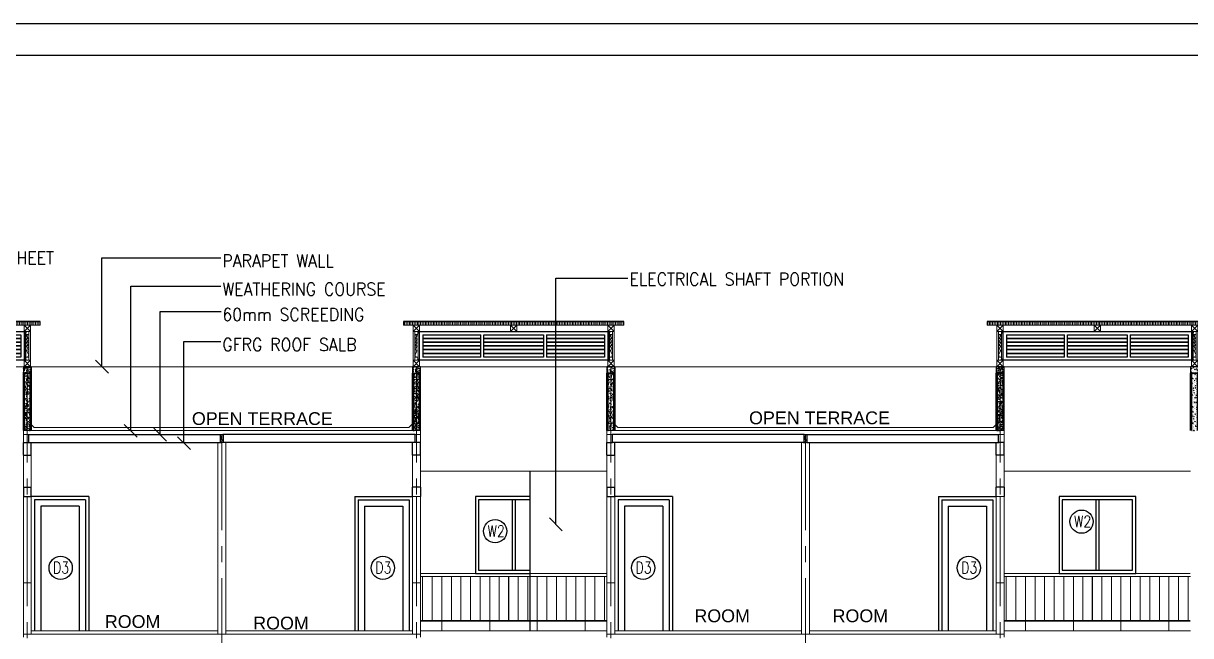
# Model space of a CAD drawing. Header units: inches. Extents: x -234845 to -176446, y -524542 to -442800.
# Drawn here: x -213584 to -195320, y -452381 to -442800 of the extents above; entities that cross this region are included whole.
import ezdxf

# ---------------------------------------------------------------- set-up
doc = ezdxf.new("R2010")
doc.units = ezdxf.units.IN
doc.header["$MEASUREMENT"] = 0
doc.linetypes.add('CENTER2', pattern=[1.125, 0.75, -0.125, 0.125, -0.125])
doc.linetypes.add('HIDDEN', pattern=[0.375, 0.25, -0.125])
for name, color, linetype in [('5', 2, 'Continuous'), ('ADOOR', 14, 'Continuous'), ('arrow', 23, 'Continuous'), ('COLUMN', 6, 'Continuous'), ('GFRG PANELS', 4, 'Continuous'), ('GLASS', 8, 'Continuous'), ('H', 251, 'Continuous'), ('MIC', 1, 'Continuous'), ('MISC', 2, 'Continuous'), ('P.B', 4, 'Continuous'), ('R.C', 6, 'Continuous'), ('rail', 11, 'Continuous'), ('STEPS', 161, 'Continuous'), ('THIN', 8, 'Continuous'), ('title', 255, 'Continuous'), ('win tag', 144, 'Continuous')]:
    doc.layers.add(name, color=color, linetype=linetype)
for name, color, linetype, lineweight in [('BEAM', 1, 'HIDDEN', 0), ('Grid', 254, 'Continuous', 15), ('HAT', 8, 'Continuous', 9), ('TEXT', 32, 'Continuous', 18), ('WALL', 7, 'Continuous', 30), ('win', 14, 'Continuous', 13)]:
    doc.layers.add(name, color=color, linetype=linetype, lineweight=lineweight)
doc.styles.add('RMTXT', font='romans.shx')
doc.styles.get("Standard").update_dxf_attribs({"font": 'arial.ttf'})
doc.styles.add('style1', font='romans.shx', dxfattribs={"width": 0.8})
doc.dimstyles.new('ELEV-DIM', dxfattribs={"dimtxt": 150, "dimasz": 1, "dimexe": 100, "dimexo": 150, "dimgap": 50, "dimtad": 1, "dimdec": 0, "dimzin": 0, "dimdsep": 46, "dimtxsty": 'RMTXT', "dimblk": 'ARH4', "dimcen": 0.09375, "dimdle": 100, "dimse1": 1, "dimse2": 1, "dimclrd": 256, "dimclre": 256, "dimclrt": 151, "dimadec": 0, "dimazin": 0, "dimtfac": 50, "dimtdec": 0, "dimtofl": 0, "dimtmove": 2, "dimatfit": 3, "dimldrblk": 'OBLIQUE', "dimfxl": 1, "dimtolj": 1, "dimtzin": 0, "dimlwd": -1, "dimlwe": -1, "dimarcsym": 0})

# ---------------------------------------------------------------- blocks, each defined once
blk = doc.blocks.new('A$C79E86C34')
at = {"layer": 'win'}
for p, q in [((0, 0), (0, 1350)), ((62, 0), (62, 1350)), ((62, 0), (62, 1350)), ((124, 0), (124, 1350))]:
    blk.add_line(p, q, dxfattribs=at)
blk = doc.blocks.new('ARH4')
for p, q in [((0, -75), (0, 75)), ((-53.033, -53.033), (53.033, 53.033)), ((75, 0), (-75, 0))]:
    blk.add_line(p, q)
blk = doc.blocks.new('GTGT')
at = {"layer": 'MISC', "color": 250, "ltscale": 1200}
for p, q in [((-160718, -508751), (-160718, -509851)), ((-160668, -508751), (-160668, -509851)), ((-151586, -508751), (-151586, -509851)), ((-151536, -508751), (-151536, -509851))]:
    blk.add_line(p, q, dxfattribs=at)
for points in [[(-160433, -508701), (-161293, -508701), (-161293, -509901)], [(-160433, -508751), (-161243, -508751), (-161243, -509851), (-160433, -509851)], [(-152161, -509901), (-150961, -509901), (-150961, -508701), (-152161, -508701), (-152161, -509901)], [(-161293, -509901), (-160433, -509901)]]:
    blk.add_lwpolyline(points, dxfattribs=at)
blk.add_lwpolyline([(-152111, -509851), (-151011, -509851), (-151011, -508751), (-152111, -508751)], close=True, dxfattribs=at)
blk = doc.blocks.new('A$C7028490B')
at = {"layer": 'ADOOR', "lineweight": 0}
for p, q in [((0, 900), (2915, 900)), ((0, 850), (2920, 850)), ((35, 850), (35, 150)), ((185, 850), (185, 160)), ((335, 850), (335, 0)), ((485, 850), (485, 160)), ((635, 850), (635, 160)), ((785, 850), (785, 160)), ((935, 850), (935, 160)), ((1085, 850), (1085, 0)), ((1235, 850), (1235, 160)), ((1380, 850), (1380, 160)), ((1385, 850), (1385, 160)), ((1530, 850), (1530, 160)), ((1680, 850), (1680, 160)), ((1830, 850), (1830, 0)), ((1980, 850), (1980, 160)), ((2130, 850), (2130, 160)), ((2280, 850), (2280, 160)), ((2430, 850), (2430, 160)), ((2580, 850), (2580, 0)), ((2730, 850), (2730, 160)), ((2880, 850), (2880, 160)), ((0, 160), (2915, 160)), ((0, 150), (2915, 150))]:
    blk.add_line(p, q, dxfattribs=at)
blk = doc.blocks.new('A$C3148480E')
at = {"layer": 'win', "lineweight": 0}
blk.add_lwpolyline([(-33, 71), (-33, 92), (-29, 92), (-28, 91), (-27, 91), (-27, 91), (-26, 90), (-26, 90), (-26, 89), (-27, 89), (-27, 90), (-27, 90), (-28, 90), (-29, 90), (-29, 90), (-30, 90), (-30, 90), (-30, 89), (-31, 88), (-31, 87), (-31, 87), (-30, 87), (-30, 86), (-30, 86), (-29, 85), (-28, 85), (-28, 86), (-27, 86), (-27, 86), (-27, 87), (-26, 87), (-26, 86), (-26, 85), (-26, 84), (-27, 84), (-27, 84), (-28, 84), (-29, 84), (-30, 84), (-30, 84), (-31, 84), (-31, 84), (-31, 71), (0, 18), (0, 0), (-4, 0), (-5, 0), (-5, 1), (-6, 1), (-6, 2), (-7, 2), (-7, 2), (-6, 3), (-5, 2), (-5, 2), (-5, 2), (-4, 2), (-3, 2), (-2, 2), (-2, 3), (-2, 3), (-2, 4), (-2, 5), (-2, 5), (-2, 5), (-2, 6), (-3, 6), (-4, 7), (-5, 7), (-5, 6), (-5, 6), (-6, 5), (-7, 5), (-7, 6), (-7, 7), (-6, 7), (-6, 8), (-5, 8), (-5, 8), (-5, 8), (-4, 8), (-3, 8), (-3, 8), (-2, 8), (-2, 8), (-2, 8), (-2, 17)], close=True, dxfattribs=at)
for points in [[(-30, 90, -0.401659), (-28, 89, -0.280664), (-28, 87, 0.259141), (-27, 89, 0.258805), (-29, 90, 0.43162), (-31, 89)], [(-30, 89, 0.34542), (-31, 87, 0.312529), (-30, 86, 0.295149), (-28, 87, 0.213682), (-27, 88)], [(-31, 88, 0.275939), (-30, 86, 0.246364), (-29, 86)], [(-29, 87, 0.266796), (-28, 88, 0.302487), (-29, 90, 0.440952), (-30, 89)], [(-30, 89, 0.417391), (-30, 87, 0.392007), (-29, 87)], [(-30, 88, 0.382993), (-30, 87, 0.370972), (-28, 87)], [(-3, 3, 0.34542), (-2, 5, 0.312529), (-4, 7, 0.295149), (-6, 6, 0.213682), (-6, 5)], [(-3, 2, -0.401659), (-6, 3, -0.280664), (-6, 5, 0.259141), (-6, 4, 0.258805), (-5, 2, 0.43162), (-2, 4)], [(-2, 5, 0.275939), (-3, 6, 0.246364), (-5, 7)], [(-3, 5, 0.382993), (-4, 6, 0.370972), (-5, 6)], [(-4, 4, 0.417391), (-3, 6, 0.392007), (-5, 6)], [(-5, 5, 0.266796), (-5, 4, 0.302487), (-5, 3, 0.440952), (-3, 4), (-5, 4)]]:
    blk.add_lwpolyline(points, format="xyb", dxfattribs=at)
for points in [[(-30, 87), (-28, 87)], [(-29, 87), (-29, 89)], [(-29, 88), (-29, 88)], [(-29, 88), (-29, 88)], [(-29, 88), (-29, 88)], [(-29, 87), (-29, 87)], [(-4, 5), (-4, 3)], [(-4, 5), (-4, 5)], [(-4, 4), (-4, 4)], [(-4, 4), (-4, 4)], [(-4, 4), (-4, 4)]]:
    blk.add_lwpolyline(points, dxfattribs=at)
for centre in [(-29, 88), (-29, 88), (-29, 88), (-4, 4), (-4, 4), (-4, 4)]:
    blk.add_circle(centre, 2.66, dxfattribs=at)
for centre, radius, start, end in [((-29, 88), 1.9, 6.6964, 89.8242), ((-29, 88), 2.66, 287.6276, 323.9371), ((-4, 4), 2.66, 107.6276, 143.9371), ((-4, 4), 1.9, 186.6964, 269.8242)]:
    blk.add_arc(centre, radius, start, end, dxfattribs=at)
blk = doc.blocks.new('A$C304935BA')
at = {"layer": 'P.B'}
for points in [[(69, 455), (69, 475), (50, 475), (50, 455)], [(69, 45), (69, 25), (50, 25), (50, 45)]]:
    blk.add_lwpolyline(points, close=True, dxfattribs=at)
at = {"layer": 'rail', "const_width": 5}
blk.add_lwpolyline([(59, 45), (59, 455)], dxfattribs=at)
at = {"layer": 'win', "lineweight": 0}
blk.add_line((50, 425), (50, 75), dxfattribs=at)
for points in [[(0, 475), (50, 475), (50, 425), (0, 425)], [(2, 473), (48, 473), (48, 427), (2, 427)], [(0, 75), (50, 75), (50, 25), (0, 25)], [(2, 73), (48, 73), (48, 27), (2, 27)]]:
    blk.add_lwpolyline(points, close=True, dxfattribs=at)
at = {"layer": 'win', "lineweight": 13}
for points in [[(27, 425), (27, 422), (3, 422), (3, 405), (0, 405), (0, 425)], [(27, 75), (27, 78), (3, 78), (3, 95), (0, 95), (0, 75)]]:
    blk.add_lwpolyline(points, close=True, dxfattribs=at)
at = {"layer": 'win', "lineweight": 0}
for points in [[(0, 425), (3, 425)], [(0, 25), (0, 405)], [(0, 25), (3, 25)], [(36, 43), (36, 43)]]:
    blk.add_lwpolyline(points, dxfattribs=at)
at = {"layer": '5', "xscale": -1}
for p in [(1, 330), (1, 272), (1, 220), (1, 162), (1, 95)]:
    blk.add_blockref('A$C3148480E', p, dxfattribs=at)
blk = doc.blocks.new('A$C3B9F3476')
at = {"layer": 'GLASS'}
h = blk.add_hatch(dxfattribs=at)
h.set_pattern_fill('AR-CONC', color=256, scale=10, style=0)
h.set_pattern_definition([(50, (-6630330.38, -3958.41), (71.72601826, -6.2752135), [7.5, -82.5]), (355, (-6630330.38, -3958.41), (-13.8751334, 75.2192134), [6, -66]), (100.4514, (-6630324.404, -3958.93), (57.8509382, 68.9439542), [6.374019, -70.1142112]), (46.1842, (-6630330.38, -3938.41), (106.7241049, -16.5519014), [11.25, -123.75]), (96.6356, (-6630321.49, -3939.79), (93.4662706, 97.4117871), [9.5610288, -105.1713]), (351.1842, (-6630330.38, -3938.41), (93.4661945, 97.4118601), [9, -99]), (21, (-6630320.38, -3943.41), (59.6907052, -40.26188907), [7.5, -82.5]), (326, (-6630320.38, -3943.41), (24.3315332, 72.5150045), [6, -66]), (71.4514, (-6630315.41, -3946.765), (84.02226286, 32.2530497), [6.374019, -70.1142112]), (37.5, (-6630330.381, -3958.41), (1.21598553, 33.28938538), [0, -65.2, 0, -67, 0, -66.25]), (7.5, (-6630330.38, -3958.41), (26.30695374, 39.44117119), [0, -38.2, 0, -63.7, 0, -25.25]), (327.5, (-6630352.681, -3958.41), (53.38224362, -2.25548717), [0, -25, 0, -78, 0, -103.5]), (317.5, (-6630362.68, -3958.41), (58.31861693, 10.01049823), [0, -32.5, 0, -51.8, 0, -73.5])])
h.paths.add_polyline_path([(-124, 900), (0, 900), (0, 1000), (-124, 1000)])
h = blk.add_hatch(dxfattribs=at)
h.set_pattern_fill('AR-CONC', color=256, scale=10, style=0)
h.set_pattern_definition([(50, (-6627286.38, -3958.41), (71.72601826, -6.2752135), [7.5, -82.5]), (355, (-6627286.38, -3958.41), (-13.8751334, 75.2192134), [6, -66]), (100.4514, (-6627280.404, -3958.93), (57.8509382, 68.9439542), [6.374019, -70.1142112]), (46.1842, (-6627286.38, -3938.41), (106.7241049, -16.5519014), [11.25, -123.75]), (96.6356, (-6627277.49, -3939.79), (93.4662706, 97.4117871), [9.5610288, -105.1713]), (351.1842, (-6627286.38, -3938.41), (93.4661945, 97.4118601), [9, -99]), (21, (-6627276.38, -3943.41), (59.6907052, -40.26188907), [7.5, -82.5]), (326, (-6627276.38, -3943.41), (24.3315332, 72.5150045), [6, -66]), (71.4514, (-6627271.41, -3946.765), (84.02226286, 32.2530497), [6.374019, -70.1142112]), (37.5, (-6627286.381, -3958.41), (1.21598553, 33.28938538), [0, -65.2, 0, -67, 0, -66.25]), (7.5, (-6627286.38, -3958.41), (26.30695374, 39.44117119), [0, -38.2, 0, -63.7, 0, -25.25]), (327.5, (-6627308.681, -3958.41), (53.38224362, -2.25548717), [0, -25, 0, -78, 0, -103.5]), (317.5, (-6627318.68, -3958.41), (58.31861693, 10.01049823), [0, -32.5, 0, -51.8, 0, -73.5])])
h.paths.add_polyline_path([(2920, 900), (3044, 900), (3044, 1000), (2920, 1000)])
h = blk.add_hatch(dxfattribs=at)
h.set_pattern_fill('AR-CONC', color=256, scale=10, style=0)
h.set_pattern_definition([(50, (-6622811.085, -3958.41), (71.72601826, -6.2752135), [7.5, -82.5]), (355, (-6622811.085, -3958.41), (-13.8751334, 75.2192134), [6, -66]), (100.4514, (-6622805.11, -3958.93), (57.8509382, 68.9439542), [6.374019, -70.1142112]), (46.1842, (-6622811.085, -3938.41), (106.7241049, -16.5519014), [11.25, -123.75]), (96.6356, (-6622802.19, -3939.79), (93.4662706, 97.4117871), [9.5610288, -105.1713]), (351.1842, (-6622811.08, -3938.41), (93.4661945, 97.4118601), [9, -99]), (21, (-6622801.085, -3943.41), (59.6907052, -40.26188907), [7.5, -82.5]), (326, (-6622801.085, -3943.41), (24.3315332, 72.5150045), [6, -66]), (71.4514, (-6622796.11, -3946.765), (84.02226286, 32.2530497), [6.374019, -70.1142112]), (37.5, (-6622811.085, -3958.41), (1.21598553, 33.28938538), [0, -65.2, 0, -67, 0, -66.25]), (7.5, (-6622811.085, -3958.41), (26.30695374, 39.44117119), [0, -38.2, 0, -63.7, 0, -25.25]), (327.5, (-6622833.385, -3958.41), (53.38224362, -2.25548717), [0, -25, 0, -78, 0, -103.5]), (317.5, (-6622843.385, -3958.41), (58.31861693, 10.01049823), [0, -32.5, 0, -51.8, 0, -73.5])])
h.paths.add_polyline_path([(-15, 900), (-109, 900), (-109, 0), (-15, 0)])
h = blk.add_hatch(dxfattribs=at)
h.set_pattern_fill('AR-CONC', color=256, scale=10, style=0)
h.set_pattern_definition([(50, (-6619767.085, -3958.41), (71.72601826, -6.2752135), [7.5, -82.5]), (355, (-6619767.085, -3958.41), (-13.8751334, 75.2192134), [6, -66]), (100.4514, (-6619761.11, -3958.93), (57.8509382, 68.9439542), [6.374019, -70.1142112]), (46.1842, (-6619767.085, -3938.41), (106.7241049, -16.5519014), [11.25, -123.75]), (96.6356, (-6619758.19, -3939.79), (93.4662706, 97.4117871), [9.5610288, -105.1713]), (351.1842, (-6619767.08, -3938.41), (93.4661945, 97.4118601), [9, -99]), (21, (-6619757.085, -3943.41), (59.6907052, -40.26188907), [7.5, -82.5]), (326, (-6619757.085, -3943.41), (24.3315332, 72.5150045), [6, -66]), (71.4514, (-6619752.11, -3946.765), (84.02226286, 32.2530497), [6.374019, -70.1142112]), (37.5, (-6619767.085, -3958.41), (1.21598553, 33.28938538), [0, -65.2, 0, -67, 0, -66.25]), (7.5, (-6619767.085, -3958.41), (26.30695374, 39.44117119), [0, -38.2, 0, -63.7, 0, -25.25]), (327.5, (-6619789.385, -3958.41), (53.38224362, -2.25548717), [0, -25, 0, -78, 0, -103.5]), (317.5, (-6619799.385, -3958.41), (58.31861693, 10.01049823), [0, -32.5, 0, -51.8, 0, -73.5])])
h.paths.add_polyline_path([(3029, 900), (2935, 900), (2935, 0), (3029, 0)])
at = {"layer": 'HAT', "linetype": 'ByBlock'}
h = blk.add_hatch(dxfattribs=at)
h.set_pattern_fill('ANSI31', color=8, scale=200, angle=225, style=0)
h.set_pattern_definition([(270, (-22019.06, 4155.305), (25, -7e-15), [])])
h.paths.add_polyline_path([(3182, 1699), (-262, 1700), (-262, 1650), (3182, 1650)])
at = {"layer": 'ADOOR', "linetype": 'ByBlock'}
for p, q in [((-12, 1550), (2932, 1550)), ((38, 1500), (944, 1500)), ((38, 1500), (38, 1150)), ((944, 1150), (944, 1500)), ((994, 1500), (1926, 1500)), ((994, 1150), (994, 1500)), ((1926, 1500), (1926, 1150)), ((1976, 1500), (2882, 1500)), ((1976, 1500), (1976, 1150)), ((2882, 1500), (2882, 1150)), ((2932, 1550), (2932, 1100)), ((2932, 1100), (-12, 1100)), ((944, 1150), (38, 1150)), ((1926, 1150), (994, 1150)), ((2882, 1150), (1976, 1150))]:
    blk.add_line(p, q, dxfattribs=at)
at = {"layer": 'BEAM', "color": 252, "linetype": 'ByBlock'}
for p, q in [((-12, 1650), (2578, 1650)), ((0, 1000), (2920, 1000))]:
    blk.add_line(p, q, dxfattribs=at)
at = {"layer": 'BEAM', "color": 251, "linetype": 'ByBlock'}
for p, q in [((-112, 1550), (-112, 1100)), ((-12, 1550), (-12, 1100)), ((3032, 1550), (3032, 1100))]:
    blk.add_line(p, q, dxfattribs=at)
at = {"layer": 'BEAM', "linetype": 'ByBlock'}
for points in [[(-112, 1650), (-12, 1650), (-12, 1550), (-112, 1550)], [(1410, 1650), (1510, 1650), (1510, 1550), (1410, 1550)], [(2932, 1650), (3032, 1650), (3032, 1550), (2932, 1550)], [(-112, 1100), (-12, 1100), (-12, 1000), (-112, 1000)], [(2932, 1100), (3032, 1100), (3032, 1000), (2932, 1000)]]:
    blk.add_lwpolyline(points, close=True, dxfattribs=at)
at = {"layer": 'GFRG PANELS'}
for p, q in [((-124, 0), (-124, 900)), ((0, 0), (0, 900)), ((2920, 0), (2920, 900)), ((3044, 0), (3044, 900))]:
    blk.add_line(p, q, dxfattribs=at)
at = {"layer": 'HAT', "color": 253, "linetype": 'ByBlock'}
blk.add_line((-262, 1700), (3182, 1699), dxfattribs=at)
blk.add_lwpolyline([(3182, 1699), (3182, 1650), (-262, 1650), (-262, 1700)], dxfattribs=at)
at = {"layer": 'MIC', "color": 11, "linetype": 'ByBlock'}
for p, q in [((3182, 1709), (-262, 1709)), ((-262, 1709), (-262, 1699)), ((3182, 1699), (3182, 1709))]:
    blk.add_line(p, q, dxfattribs=at)
at = {"layer": 'R.C'}
for points in [[(-124, 900), (0, 900), (0, 1000), (-124, 1000)], [(2920, 900), (3044, 900), (3044, 1000), (2920, 1000)]]:
    blk.add_lwpolyline(points, close=True, dxfattribs=at)
at = {"layer": 'THIN', "linetype": 'ByBlock'}
for p, q in [((-112, 1650), (-12, 1550)), ((-112, 1550), (-12, 1650)), ((1410, 1650), (1510, 1550)), ((1410, 1550), (1510, 1650)), ((2932, 1650), (3032, 1550)), ((2932, 1550), (3032, 1650)), ((-112, 1100), (-12, 1000)), ((-112, 1000), (-12, 1100)), ((2932, 1100), (3032, 1000)), ((2932, 1000), (3032, 1100))]:
    blk.add_line(p, q, dxfattribs=at)
at = {"layer": 'WALL', "color": 252, "linetype": 'ByBlock'}
for p, q in [((944, 1442), (38, 1442)), ((944, 1383), (38, 1383)), ((944, 1325), (38, 1325)), ((1926, 1442), (994, 1442)), ((1926, 1383), (994, 1383)), ((1926, 1325), (994, 1325)), ((2882, 1442), (1976, 1442)), ((2882, 1383), (1976, 1383)), ((2882, 1325), (1976, 1325)), ((944, 1267), (38, 1267)), ((944, 1208), (38, 1208)), ((1926, 1267), (994, 1267)), ((1926, 1208), (994, 1208)), ((2882, 1267), (1976, 1267)), ((2882, 1208), (1976, 1208))]:
    blk.add_line(p, q, dxfattribs=at)
at = {"layer": 'WALL'}
for p, q in [((3044, 0), (3044, 1000)), ((3044, 900), (2920, 900))]:
    blk.add_line(p, q, dxfattribs=at)
at = {"layer": 'WALL', "color": 8}
for p, q in [((-109, 0), (-109, 900)), ((-15, 0), (-15, 900)), ((2935, 0), (2935, 900)), ((3029, 0), (3029, 900))]:
    blk.add_line(p, q, dxfattribs=at)
at = {"layer": 'WALL', "linetype": 'ByBlock'}
blk.add_blockref('A$C304935BA', (-87, 1075), dxfattribs=at)
at = {"layer": 'WALL', "linetype": 'ByBlock', "xscale": -1}
blk.add_blockref('A$C304935BA', (3007, 1075), dxfattribs=at)

msp = doc.modelspace()

# ---------------------------------------------------------------- hatches: boundary and pattern name
at = {"layer": 'H'}
h = msp.add_hatch(dxfattribs=at)
h.set_pattern_fill('AR-CONC', color=256, scale=25, style=0)
h.set_pattern_definition([(50, (-210500.06, -449356.28), (179.32, -15.69), [18.75, -206.25]), (355, (-210500.06, -449356.28), (-34.69, 188.05), [15, -165]), (100.45, (-210485.11, -449357.59), (144.63, 172.36), [15.935, -175.29]), (46.18, (-210500.06, -449306.28), (266.8, -41.38), [28.12, -309.37]), (96.64, (-210477.82, -449309.73), (233.67, 243.53), [23.9, -262.93]), (351.18, (-210500.06, -449306.28), (233.67, 243.53), [22.5, -247.5]), (21, (-210475.06, -449318.78), (149.23, -100.65), [18.75, -206.25]), (326, (-210475.06, -449318.78), (60.83, 181.29), [15, -165]), (71.45, (-210462.62, -449327.17), (210.06, 80.63), [15.935, -175.29]), (37.5, (-210500.055, -449356.28), (3.04, 83.223), [0, -163, 0, -167.5, 0, -165.625]), (7.5, (-210500.055, -449356.28), (65.77, 98.6), [0, -95.5, 0, -159.25, 0, -63.125]), (327.5, (-210555.805, -449356.28), (133.456, -5.64), [0, -62.5, 0, -195, 0, -258.75]), (317.5, (-210580.8, -449356.28), (145.8, 25.03), [0, -81.25, 0, -129.5, 0, -183.75])])
h.paths.add_polyline_path([(-210456.1, -449232.3), (-210500.1, -449232.3), (-210500.1, -449356.3), (-210456.1, -449356.3)])
h = msp.add_hatch(dxfattribs=at)
h.set_pattern_fill('AR-CONC', color=256, scale=25, style=0)
h.set_pattern_definition([(50, (-201368.06, -449356.28), (179.32, -15.69), [18.75, -206.25]), (355, (-201368.06, -449356.28), (-34.69, 188.05), [15, -165]), (100.45, (-201353.12, -449357.59), (144.63, 172.36), [15.935, -175.29]), (46.18, (-201368.06, -449306.28), (266.8, -41.38), [28.12, -309.37]), (96.64, (-201345.83, -449309.73), (233.67, 243.53), [23.9, -262.93]), (351.18, (-201368.06, -449306.28), (233.67, 243.53), [22.5, -247.5]), (21, (-201343.06, -449318.78), (149.23, -100.65), [18.75, -206.25]), (326, (-201343.06, -449318.78), (60.83, 181.29), [15, -165]), (71.45, (-201330.63, -449327.17), (210.06, 80.63), [15.935, -175.29]), (37.5, (-201368.06, -449356.28), (3.04, 83.223), [0, -163, 0, -167.5, 0, -165.625]), (7.5, (-201368.06, -449356.28), (65.77, 98.6), [0, -95.5, 0, -159.25, 0, -63.125]), (327.5, (-201423.81, -449356.28), (133.456, -5.64), [0, -62.5, 0, -195, 0, -258.75]), (317.5, (-201448.81, -449356.28), (145.8, 25.03), [0, -81.25, 0, -129.5, 0, -183.75])])
h.paths.add_polyline_path([(-201324.1, -449232.3), (-201368.1, -449232.3), (-201368.1, -449356.3), (-201324.1, -449356.3)])

# ---------------------------------------------------------------- linework, layer by layer
at = {"layer": 'COLUMN', "color": 8, "lineweight": 0}
for p, q in [((-207496.1, -448172.3), (-213460.1, -448172.3)), ((-204333, -448172.3), (-198364.1, -448172.3))]:
    msp.add_line(p, q, dxfattribs=at)
at = {"layer": 'GLASS', "color": 11, "lineweight": 0}
for p, q in [((-213415.1, -449122.3), (-213460.1, -449075.2)), ((-207551, -449122.3), (-207496.1, -449064.7)), ((-204283.1, -449122.3), (-204328.1, -449075.2)), ((-198409, -449122.3), (-198364.1, -449075.2)), ((-213415.1, -449122.3), (-207551, -449122.3)), ((-204283.1, -449122.3), (-198409, -449122.3)), ((-213460.1, -452306.3), (-210540.1, -452306.3)), ((-207496.1, -452306.3), (-210416.1, -452306.3)), ((-201408.1, -452306.3), (-204328.1, -452306.3)), ((-201284.1, -452306.3), (-198364.1, -452306.3))]:
    msp.add_line(p, q, dxfattribs=at)
at = {"layer": 'Grid', "linetype": 'CENTER2', "lineweight": 5, "ltscale": 2000}
for p, q in [((-213522.1, -448172.3), (-213522.1, -463578.9)), ((-207434.1, -448172.3), (-207434.1, -463578.9)), ((-204390.1, -448172.3), (-204390.1, -463578.9)), ((-198302.1, -448172.3), (-198302.1, -463578.9)), ((-210478.1, -449232.3), (-210478.1, -463578.9)), ((-201346.1, -449232.3), (-201346.1, -463578.9))]:
    msp.add_line(p, q, dxfattribs=at)
at = {"layer": 'MISC', "lineweight": 0}
for p, q in [((-213500.1, -449232.3), (-213584.1, -449232.3)), ((-213584.1, -449356.3), (-213584.1, -449232.3)), ((-207456.1, -449232.3), (-207372.1, -449232.3)), ((-207372.1, -449356.3), (-207372.1, -449232.3)), ((-204368.1, -449232.3), (-204452.1, -449232.3)), ((-204452.1, -449356.3), (-204452.1, -449232.3)), ((-198324.1, -449232.3), (-198240.1, -449232.3)), ((-198240.1, -449356.3), (-198240.1, -449232.3))]:
    msp.add_line(p, q, dxfattribs=at)
at = {"layer": 'MISC', "color": 8, "ltscale": 1200}
for p, q in [((-205652.1, -452306.3), (-205652.1, -449806.3)), ((-212560.1, -450206.3), (-213460.1, -450206.3)), ((-212560.1, -450206.3), (-212560.1, -452306.3)), ((-208396.1, -450206.3), (-208396.1, -452306.3)), ((-208396.1, -450206.3), (-207496.1, -450206.3)), ((-203428.1, -450206.3), (-204328.1, -450206.3)), ((-203428.1, -450206.3), (-203428.1, -452306.3)), ((-199264.1, -450206.3), (-199264.1, -452306.3)), ((-199264.1, -450206.3), (-198364.1, -450206.3)), ((-213410.1, -450256.3), (-213410.1, -452306.3)), ((-212610.1, -450256.3), (-213410.1, -450256.3)), ((-213310.1, -450356.3), (-213310.1, -452306.3)), ((-212710.1, -450356.3), (-213310.1, -450356.3)), ((-212710.1, -450356.3), (-212710.1, -452306.3)), ((-212610.1, -450256.3), (-212610.1, -452306.3)), ((-208346.1, -450256.3), (-208346.1, -452306.3)), ((-208346.1, -450256.3), (-207546.1, -450256.3)), ((-208246.1, -450356.3), (-208246.1, -452306.3)), ((-208246.1, -450356.3), (-207646.1, -450356.3)), ((-207646.1, -450356.3), (-207646.1, -452306.3)), ((-207546.1, -450256.3), (-207546.1, -452306.3)), ((-204278.1, -450256.3), (-204278.1, -452306.3)), ((-203478.1, -450256.3), (-204278.1, -450256.3)), ((-204178.1, -450356.3), (-204178.1, -452306.3)), ((-203578.1, -450356.3), (-204178.1, -450356.3)), ((-203578.1, -450356.3), (-203578.1, -452306.3)), ((-203478.1, -450256.3), (-203478.1, -452306.3)), ((-199214.1, -450256.3), (-199214.1, -452306.3)), ((-199214.1, -450256.3), (-198414.1, -450256.3)), ((-199114.1, -450356.3), (-199114.1, -452306.3)), ((-199114.1, -450356.3), (-198514.1, -450356.3)), ((-198514.1, -450356.3), (-198514.1, -452306.3)), ((-198414.1, -450256.3), (-198414.1, -452306.3))]:
    msp.add_line(p, q, dxfattribs=at)
at = {"layer": 'MISC', "lineweight": 0, "elevation": 0}
for points in [[(-213584.1, -449232.3), (-213584.1, -449172.3), (-207372.1, -449172.3), (-207372.1, -449232.3)], [(-204452.1, -449232.3), (-204452.1, -449172.3), (-198240.1, -449172.3), (-198240.1, -449232.3)], [(-213584.1, -452406.3), (-213584.1, -452356.3), (-207372.1, -452356.3), (-207372.1, -452406.3)], [(-204452.1, -452406.3), (-204452.1, -452356.3), (-198240.1, -452356.3), (-198240.1, -452406.3)]]:
    msp.add_lwpolyline(points, dxfattribs=at)
at = {"layer": 'R.C'}
for p, q in [((-213500.1, -449232.3), (-210495.1, -449232.3)), ((-213500.1, -449356.3), (-213500.1, -449232.3)), ((-207456.1, -449232.3), (-210461, -449232.3)), ((-207456.1, -449356.3), (-207456.1, -449232.3)), ((-201368.1, -449232.3), (-204373, -449232.3)), ((-204368.1, -449356.3), (-204368.1, -449232.3)), ((-201324.1, -449232.3), (-198319.1, -449232.3)), ((-198324.1, -449356.3), (-198324.1, -449232.3)), ((-213584.1, -449556.3), (-213584.1, -449356.3)), ((-213584.1, -449356.3), (-213500.1, -449356.3)), ((-213500.1, -449356.3), (-210495.1, -449356.3)), ((-213460.1, -449556.3), (-213460.1, -449356.3)), ((-207456.1, -449356.3), (-210461, -449356.3)), ((-207496.1, -449556.3), (-207496.1, -449356.3)), ((-207372.1, -449356.3), (-207456.1, -449356.3)), ((-207372.1, -449556.3), (-207372.1, -449356.3)), ((-204452.1, -449556.3), (-204452.1, -449356.3)), ((-204452.1, -449356.3), (-204368.1, -449356.3)), ((-201368.1, -449356.3), (-204373, -449356.3)), ((-204328.1, -449556.3), (-204328.1, -449356.3)), ((-201324.1, -449356.3), (-198319.1, -449356.3)), ((-198364.1, -449556.3), (-198364.1, -449356.3)), ((-198240.1, -449356.3), (-198324.1, -449356.3)), ((-198240.1, -449556.3), (-198240.1, -449356.3)), ((-213584.1, -449556.3), (-213460.1, -449556.3)), ((-207372.1, -449556.3), (-207496.1, -449556.3)), ((-204452.1, -449556.3), (-204328.1, -449556.3)), ((-198240.1, -449556.3), (-198364.1, -449556.3)), ((-213584.1, -450056.3), (-213460.1, -450056.3)), ((-213584.1, -450056.3), (-213584.1, -450206.3)), ((-213584.1, -450206.3), (-213460.1, -450206.3)), ((-213460.1, -450206.3), (-213460.1, -450056.3)), ((-207372.1, -450056.3), (-207496.1, -450056.3)), ((-207496.1, -450206.3), (-207496.1, -450056.3)), ((-207372.1, -450056.3), (-207372.1, -450206.3)), ((-204452.1, -450056.3), (-204328.1, -450056.3)), ((-204452.1, -450056.3), (-204452.1, -450206.3)), ((-204452.1, -450206.3), (-204328.1, -450206.3)), ((-204328.1, -450206.3), (-204328.1, -450056.3)), ((-198240.1, -450056.3), (-198364.1, -450056.3)), ((-198364.1, -450206.3), (-198364.1, -450056.3)), ((-198240.1, -450056.3), (-198240.1, -450206.3))]:
    msp.add_line(p, q, dxfattribs=at)
at = {"layer": 'R.C', "elevation": 0}
for points in [[(-210500.1, -449232.3), (-210456.1, -449232.3), (-210456.1, -449356.3), (-210500.1, -449356.3)], [(-201368.1, -449232.3), (-201324.1, -449232.3), (-201324.1, -449356.3), (-201368.1, -449356.3)]]:
    msp.add_lwpolyline(points, close=True, dxfattribs=at)
at = {"layer": 'STEPS', "lineweight": 5, "ltscale": 100}
for p, q in [((-207367.1, -448172.3), (-204452.1, -448172.3)), ((-207372.1, -449806.3), (-204452.1, -449806.3)), ((-198240.1, -449806.3), (-195320.1, -449806.3)), ((-207372.1, -452306.3), (-204452.1, -452306.3)), ((-198240.1, -452306.3), (-195320.1, -452306.3))]:
    msp.add_line(p, q, dxfattribs=at)
at = {"layer": 'title', "color": 6}
msp.add_lwpolyline([(-234845.1, -442799.7), (-176446.1, -442799.7), (-176446.1, -523495.7), (-234845.1, -523495.7)], close=True, dxfattribs=at)
at = {"layer": 'title', "color": 4}
msp.add_lwpolyline([(-234345.1, -443299.7), (-176946.1, -443299.7), (-176946.1, -522995.7), (-234345.1, -522995.7)], close=True, dxfattribs=at)
at = {"layer": 'WALL', "color": 4, "lineweight": 0}
for p, q in [((-213584.1, -449172.3), (-213584.1, -448172.3)), ((-213460.1, -449172.3), (-213460.1, -448172.3)), ((-207372.1, -448172.3), (-207496.1, -448172.3)), ((-204452.1, -448172.3), (-204328.1, -448172.3)), ((-213584.1, -450056.3), (-213584.1, -449306.3)), ((-213460.1, -450206.3), (-213460.1, -449356.3)), ((-210540.1, -452356.3), (-210540.1, -449356.3)), ((-210416.1, -452356.3), (-210416.1, -449356.3)), ((-207496.1, -450206.3), (-207496.1, -449356.3)), ((-207372.1, -450056.3), (-207372.1, -449306.3)), ((-204452.1, -450056.3), (-204452.1, -449306.3)), ((-204328.1, -450356.3), (-204328.1, -449356.3)), ((-201408.1, -452356.3), (-201408.1, -449356.3)), ((-201284.1, -452356.3), (-201284.1, -449356.3)), ((-198364.1, -450356.3), (-198364.1, -449356.3)), ((-198240.1, -450056.3), (-198240.1, -449306.3)), ((-207496.1, -450206.3), (-207372.1, -450206.3)), ((-198364.1, -450206.3), (-198240.1, -450206.3)), ((-213584.1, -452356.3), (-213584.1, -451556.3)), ((-213460.1, -451556.3), (-213584.1, -451556.3)), ((-213460.1, -452356.3), (-213460.1, -451556.3)), ((-207496.1, -452356.3), (-207496.1, -451556.3)), ((-207496.1, -451556.3), (-207372.1, -451556.3)), ((-207372.1, -452356.3), (-207372.1, -451556.3)), ((-204452.1, -452356.3), (-204452.1, -451556.3)), ((-204452.1, -451556.3), (-204328.1, -451556.3)), ((-204328.1, -452356.3), (-204328.1, -451556.3)), ((-198364.1, -452356.3), (-198364.1, -451556.3)), ((-198364.1, -451556.3), (-198240.1, -451556.3)), ((-198240.1, -452356.3), (-198240.1, -451556.3))]:
    msp.add_line(p, q, dxfattribs=at)
at = {"layer": 'win tag'}
for centre in [(-206202.2, -450747.1), (-197026.7, -450597.1), (-213000.6, -451320.1), (-207958.4, -451320.1), (-203887.1, -451320.1), (-198791.5, -451320.1)]:
    msp.add_circle(centre, 181.8, dxfattribs=at)

# ---------------------------------------------------------------- block references
for p in [(-216504.1, -449172.3), (-207372.1, -449172.3), (-198240.1, -449172.3)]:
    msp.add_blockref('A$C3B9F3476', p)
at = {"lineweight": 0}
for p in [(-207372.1, -452306.3), (-198240.1, -452306.3)]:
    msp.add_blockref('A$C7028490B', p, dxfattribs=at)
at = {"layer": 'MISC', "lineweight": 0}
msp.add_blockref('GTGT', (-45218.7, 58494.7), dxfattribs=at)
at = {"layer": 'win', "xscale": -1}
for p in [(-213460.1, -451556.3), (-204328.1, -451556.3)]:
    msp.add_blockref('A$C79E86C34', p, dxfattribs=at)
at = {"layer": 'win'}
for p in [(-207496.1, -451556.3), (-198364.1, -451556.3)]:
    msp.add_blockref('A$C79E86C34', p, dxfattribs=at)

# ---------------------------------------------------------------- texts
at = {"layer": 'TEXT', "style": 'RMTXT', "width": 0.9}
for s, p in [('POLYCARBONATE SHEET', (-215944.7, -446568.5)), ('PARAPET WALL', (-210470, -446616.2)), ('ELECTRICAL SHAFT PORTION ', (-204099.7, -446903.5)), ('WEATHERING COURSE', (-210470, -447060)), ('60mm SCREEDING ', (-210470, -447455.8)), ('GFRG ROOF SALB', (-210470, -447926.3))]:
    msp.add_text(s, height=200, dxfattribs=at).set_placement(p)
at = {"layer": 'TEXT'}
for s, p in [('OPEN TERRACE', (-210946.8, -449084.6)), ('OPEN TERRACE', (-202229.2, -449072.8)), ('ROOM', (-203085, -452170.5)), ('ROOM', (-200922.6, -452170.5)), ('ROOM', (-212309.1, -452260.5)), ('ROOM', (-209987, -452284.4))]:
    msp.add_text(s, height=200, dxfattribs=at).set_placement(p)
at = {"layer": 'win tag', "style": 'style1', "width": 0.8}
for s, p in [('W2', (-197144.8, -450683.7)), ('W2', (-206320.3, -450833.7)), ('D3', (-213118.7, -451406.8)), ('D3', (-208076.5, -451406.8)), ('D3', (-204005.2, -451406.8)), ('D3', (-198909.6, -451406.8))]:
    msp.add_text(s, height=178.5, dxfattribs=at).set_placement(p)

# ---------------------------------------------------------------- leaders
at = {"layer": 'arrow'}
for points in [[(-212354.3, -448172.3), (-212354.3, -446469), (-210495.4, -446469)], [(-211904.8, -449176.3), (-211904.8, -446912.8), (-210495.4, -446912.8)], [(-205252.6, -450639.5), (-205252.6, -446788.5), (-204125, -446788.5)], [(-211444, -449236.3), (-211444, -447308.6), (-210489.3, -447308.6)], [(-211070.9, -449368.6), (-211070.9, -447779.1), (-210495.4, -447779.1)]]:
    msp.add_leader(points, dimstyle='ELEV-DIM', override={"dimasz": 200, "dimtad": 0}, dxfattribs=at)

doc.saveas('drawing.dxf')
